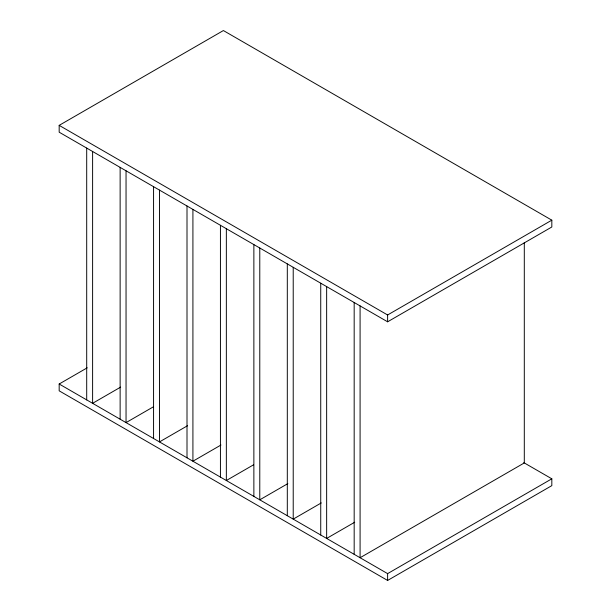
<?xml version="1.0" encoding="UTF-8"?>
<svg xmlns="http://www.w3.org/2000/svg" width="611" height="611" viewBox="0 0 611 611"><rect width="100%" height="100%" fill="white"/><g stroke="black" fill="none" stroke-linecap="round" stroke-linejoin="round"><path stroke-width="0.92" d="M59.175 125.362L223.389 30.55L551.825 220.166L551.825 226.994L387.611 321.806L59.175 132.19L59.175 125.362L387.611 314.978L551.825 220.166M523.764 462.619L551.825 478.81L551.825 485.638L387.611 580.45L59.175 390.834L59.175 384.006L87.236 367.807M120.665 387.107L92.612 403.306L92.612 151.49M153.277 406.888L126.042 422.613L126.042 170.79M187.539 425.714L159.479 441.913L159.479 190.097M220.968 445.022L192.916 461.221L192.916 209.397M253.58 464.795L226.345 480.521L226.345 228.705M287.842 483.622L259.782 499.821L259.782 248.005M321.271 502.929L293.219 519.129L293.219 267.312M354.708 522.229L326.648 538.428L326.648 286.612M59.175 384.006L387.611 573.622L551.825 478.81M524.299 242.582L524.299 462.924L360.085 557.736L360.085 305.912M387.611 314.978L387.611 321.806M387.611 573.622L387.611 580.45M354.174 302.498L354.174 554.322M320.737 283.199L320.737 535.015M287.307 263.899L287.307 515.715M253.87 244.591L253.87 496.407M220.434 225.291L220.434 477.107M187.004 205.983L187.004 457.807M153.567 186.683L153.567 438.499M120.13 167.376L120.13 419.199M86.701 148.076L86.701 399.892"/></g></svg>
